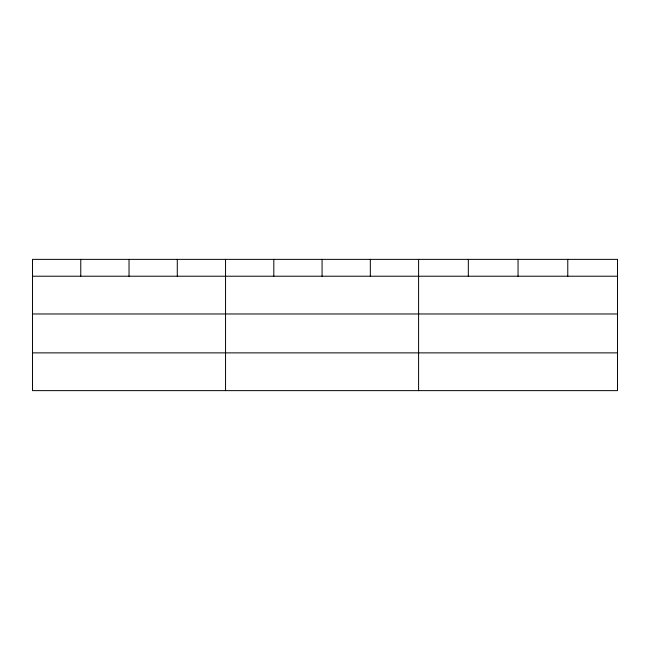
<?xml version="1.0" encoding="UTF-8"?>
<svg xmlns="http://www.w3.org/2000/svg" width="650" height="650" viewBox="0 0 650 650"><rect width="100%" height="100%" fill="white"/><g stroke="black" fill="none" stroke-linecap="round" stroke-linejoin="round"><path stroke-width="0.97" d="M617.5 313.974L617.5 259.366L32.5 259.366L32.5 390.634L617.5 390.634L617.5 313.974L32.5 313.974M32.5 276.217L617.5 276.217M32.5 352.877L617.5 352.877M567.775 259.366L567.775 276.217M518.05 259.366L518.05 276.217M468.325 259.366L468.325 276.217M418.6 259.366L418.6 390.634M370.338 259.366L370.338 276.217M322.075 259.366L322.075 276.217M273.812 259.366L273.812 276.217M225.55 259.366L225.55 390.634M177.287 259.366L177.287 276.217M129.025 259.366L129.025 276.217M80.763 259.366L80.763 276.217"/></g></svg>
